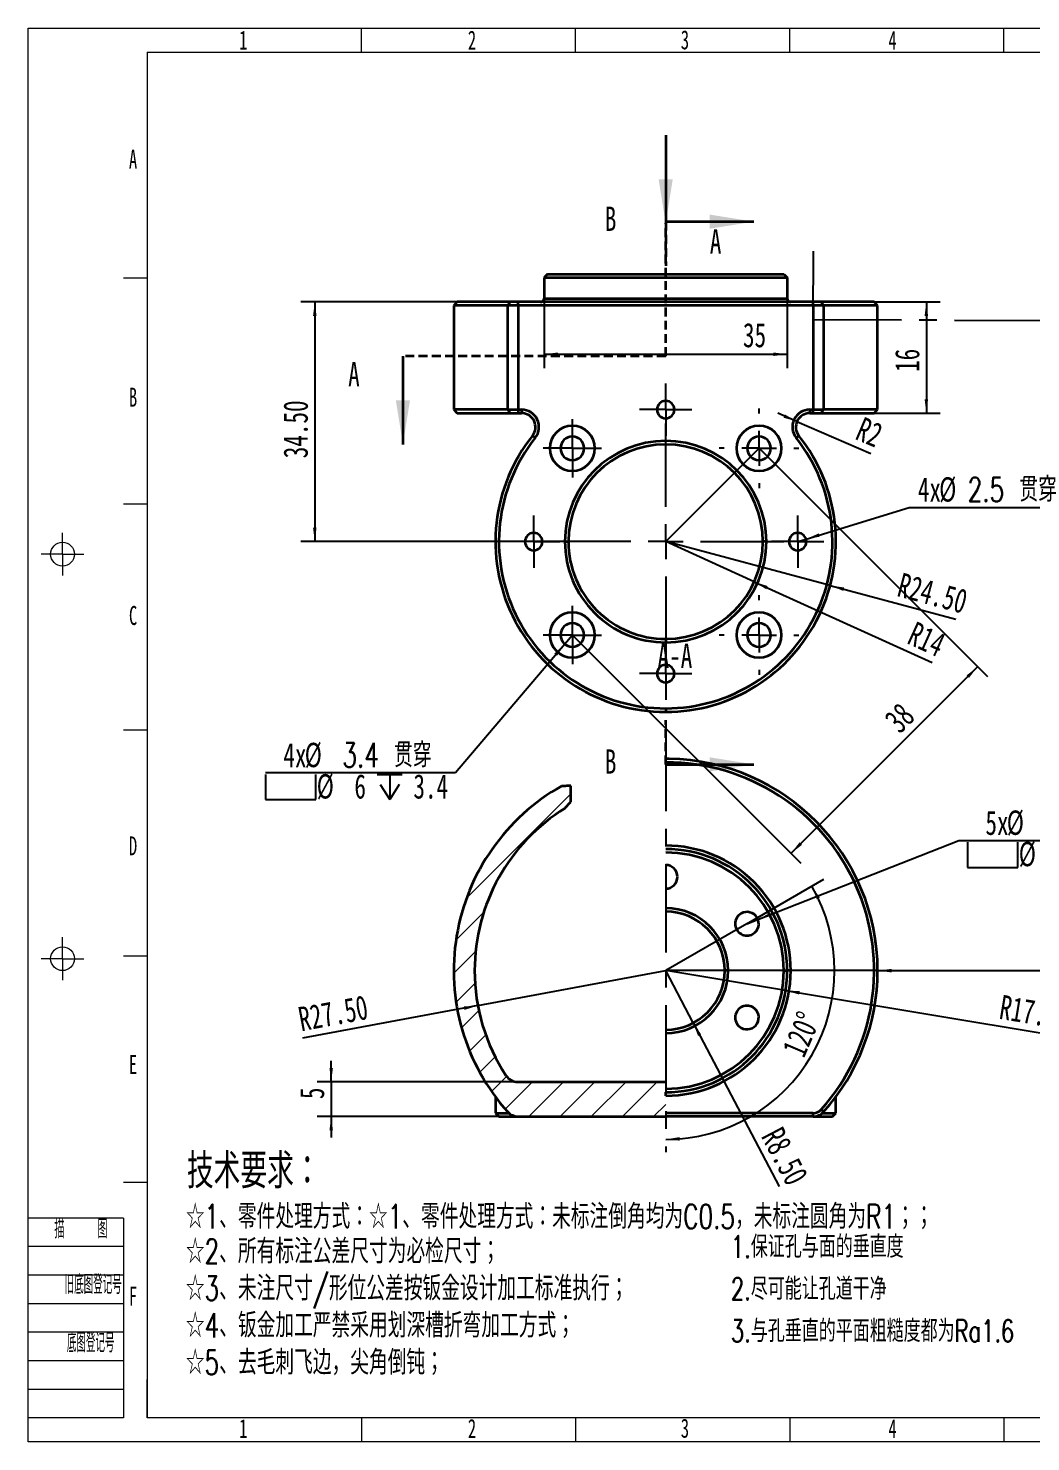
# Model space of a CAD drawing. Header units: millimetres. Extents: x 5 to 292, y 3 to 206.
# Drawn here: x 4.5 to 148.8, y 2.8 to 206.2 of the extents above; entities that cross this region are included whole.
import ezdxf

# ---------------------------------------------------------------- set-up
doc = ezdxf.new("R2010")
doc.units = ezdxf.units.MM
doc.linetypes.add('CENTERX2', pattern=[20.319999999999997, 12.7, -2.54, 2.54, -2.54])
doc.linetypes.add('HIDDEN', pattern=[1.905, 1.27, -0.635])
doc.layers.add('10', color=7, linetype='Continuous')
doc.layers.add('SLD-0', color=7, linetype='Continuous')
doc.layers.add('粗实线层', color=7, linetype='Continuous', lineweight=25)
doc.styles.add('SLDTEXTSTYLE0', font='TXT', dxfattribs={"width": 0.7, "bigfont": 'bigfont'})
doc.styles.add('SLDTEXTSTYLE1', font='TXT', dxfattribs={"width": 0.7})
doc.styles.add('SLDTEXTSTYLE7', font='TXT', dxfattribs={"width": 0.6381856540084389})
doc.styles.add('SLDTEXTSTYLE8', font='TXT', dxfattribs={"width": 0.4849507735583684, "bigfont": 'bigfont'})
doc.styles.add('SLDTEXTSTYLE9', font='TXT', dxfattribs={"width": 0.4548523206751055, "bigfont": 'bigfont'})
doc.dimstyles.new('SLDDIMSTYLE0', dxfattribs={"dimtxt": 3.5, "dimasz": 2, "dimexe": 0, "dimexo": 0.0625, "dimgap": 0.875, "dimtad": 2, "dimrnd": 1e-09, "dimzin": 12, "dimdsep": 46, "dimtxsty": 'SLDTEXTSTYLE1', "dimsah": 1, "dimcen": 0.09, "dimadec": 0, "dimazin": 3, "dimtfac": 1, "dimtofl": 0, "dimtmove": 0, "dimatfit": 3, "dimfxl": 0, "dimfrac": 2, "dimtolj": 1, "dimtzin": 12, "dimarcsym": 0})
doc.dimstyles.new('SLDDIMSTYLE1', dxfattribs={"dimtxt": 3.5, "dimasz": 2, "dimexe": 0, "dimexo": 0.0625, "dimgap": 0.875, "dimtad": 2, "dimrnd": 1e-09, "dimzin": 4, "dimdsep": 46, "dimtxsty": 'SLDTEXTSTYLE1', "dimsah": 1, "dimcen": 0, "dimadec": 0, "dimazin": 1, "dimtfac": 1, "dimtofl": 0, "dimtmove": 0, "dimatfit": 3, "dimfxl": 0, "dimfrac": 2, "dimtolj": 1, "dimtzin": 12, "dimarcsym": 0})
doc.dimstyles.new('SLDDIMSTYLE2', dxfattribs={"dimtxt": 3.5, "dimasz": 2, "dimexe": 0, "dimexo": 0.0625, "dimgap": 0.875, "dimtad": 2, "dimrnd": 1e-09, "dimzin": 12, "dimdsep": 46, "dimtxsty": 'SLDTEXTSTYLE1', "dimsah": 1, "dimcen": 0, "dimadec": 0, "dimazin": 3, "dimtfac": 1, "dimtofl": 0, "dimtmove": 0, "dimatfit": 3, "dimfxl": 0, "dimfrac": 2, "dimtolj": 1, "dimtzin": 12, "dimarcsym": 0})
doc.dimstyles.new('SLDDIMSTYLE3', dxfattribs={"dimtxt": 3.5, "dimasz": 2, "dimexe": 0, "dimexo": 0.0625, "dimgap": 0.875, "dimtad": 0, "dimtih": 1, "dimtoh": 1, "dimrnd": 1e-09, "dimzin": 12, "dimdsep": 46, "dimtxsty": 'SLDTEXTSTYLE1', "dimsah": 1, "dimcen": 0, "dimadec": 0, "dimazin": 3, "dimtfac": 1, "dimtofl": 0, "dimtmove": 0, "dimatfit": 3, "dimfxl": 0, "dimfrac": 2, "dimtolj": 1, "dimtzin": 12, "dimarcsym": 0})
doc.dimstyles.new('SLDDIMSTYLE4', dxfattribs={"dimtxt": 3.5, "dimasz": 2, "dimexe": 0, "dimexo": 0.0625, "dimgap": 0.875, "dimtad": 2, "dimrnd": 1e-09, "dimzin": 12, "dimdsep": 46, "dimtxsty": 'SLDTEXTSTYLE1', "dimsah": 1, "dimcen": 0, "dimadec": 0, "dimazin": 3, "dimtfac": 1, "dimtofl": 0, "dimtmove": 1, "dimatfit": 3, "dimfxl": 0, "dimfrac": 2, "dimtolj": 1, "dimtzin": 12, "dimarcsym": 0})
doc.dimstyles.new('SLDDIMSTYLE5', dxfattribs={"dimtxt": 3.5, "dimasz": 2, "dimexe": 0, "dimexo": 0.0625, "dimgap": 0.875, "dimtad": 2, "dimrnd": 1e-09, "dimzin": 4, "dimdsep": 46, "dimtxsty": 'SLDTEXTSTYLE1', "dimsah": 1, "dimcen": 0.09, "dimadec": 0, "dimazin": 1, "dimtfac": 1, "dimtofl": 0, "dimtmove": 0, "dimatfit": 3, "dimfxl": 0, "dimfrac": 2, "dimtolj": 1, "dimtzin": 12, "dimarcsym": 0})
doc.dimstyles.new('SLDDIMSTYLE6', dxfattribs={"dimtxt": 3.5, "dimasz": 2, "dimexe": 0, "dimexo": 0.0625, "dimgap": 0.875, "dimtad": 2, "dimdec": 4, "dimzin": 12, "dimdsep": 46, "dimtxsty": 'SLDTEXTSTYLE1', "dimsah": 1, "dimcen": 0.09, "dimazin": 3, "dimtfac": 1, "dimtofl": 0, "dimtmove": 0, "dimatfit": 3, "dimfxl": 0, "dimfrac": 2, "dimtolj": 1, "dimtzin": 12, "dimarcsym": 0})
doc.dimstyles.new('SLDDIMSTYLE7', dxfattribs={"dimtxt": 3.5, "dimasz": 2, "dimexe": 0, "dimexo": 0.0625, "dimgap": 0.875, "dimtad": 2, "dimrnd": 1e-09, "dimzin": 12, "dimdsep": 46, "dimtxsty": 'SLDTEXTSTYLE1', "dimsah": 1, "dimcen": 0.09, "dimadec": 0, "dimazin": 3, "dimtfac": 1, "dimtmove": 0, "dimatfit": 0, "dimfxl": 0, "dimfrac": 2, "dimtolj": 1, "dimtzin": 12, "dimarcsym": 0})
doc.dimstyles.new('SLDDIMSTYLE8', dxfattribs={"dimtxt": 3.5, "dimasz": 2, "dimexe": 0, "dimexo": 0.0625, "dimgap": 0.875, "dimtad": 0, "dimtih": 1, "dimtoh": 1, "dimrnd": 1e-09, "dimzin": 12, "dimdsep": 46, "dimtxsty": 'SLDTEXTSTYLE1', "dimsah": 1, "dimcen": 0, "dimadec": 0, "dimazin": 3, "dimtfac": 1, "dimtofl": 0, "dimtmove": 0, "dimatfit": 3, "dimfxl": 0, "dimfrac": 2, "dimtolj": 1, "dimtzin": 12, "dimarcsym": 0})

# ---------------------------------------------------------------- blocks, each defined once
blk = doc.blocks.new('SW_NOTE_0_1')
at = {"layer": 'SLD-0', "color": 0, "char_height": 3.5, "attachment_point": 1, "style": 'SLDTEXTSTYLE0'}
for s, insert in [('☆2、所有标注公差尺寸为必检尺寸；', (0, 4.511737089201877)), ('☆3、未注尺寸/形位公差按钣金设计加工标准执行；', (0, -0.8181214224844482)), ('☆4、钣金加工严禁采用划深槽折弯加工方式；', (0, -6.147979934170773)), ('☆5、去毛刺飞边，尖角倒钝；', (0, -11.4778384458571))]:
    blk.add_mtext(s, dxfattribs=dict(at, insert=insert))
blk = doc.blocks.new('SW_NOTE_0_4')
at = {"layer": '粗实线层', "color": 0, "char_height": 3.175, "attachment_point": 1, "style": 'SLDTEXTSTYLE0'}
for s, insert in [('1.保证孔与面的垂直度', (0, 4.092790073775991)), ('2.尽可能让孔道干净', (0, -1.970543638742224)), ('3.与孔垂直的平面粗糙度都为Ra1.6', (0, -8.033876885599152))]:
    blk.add_mtext(s, dxfattribs=dict(at, insert=insert))
blk = doc.blocks.new('_D')
at = {"layer": '10'}
for p, q in [((78.73850400361692, 167.3509135653318), (78.73850400361692, 157.3242299135524)), ((113.7385040036169, 167.3509135653318), (113.7385040036169, 157.3242299135524)), ((78.73850400361692, 159.3242299135524), (113.7385040036169, 159.3242299135524))]:
    blk.add_line(p, q, dxfattribs=at)
for points in [[(78.73850400361692, 159.3242299135524), (80.73850400361692, 159.0742299135524), (80.73850400361692, 159.5742299135524)], [(113.7385040036169, 159.3242299135524), (111.7385040036169, 159.5742299135524), (111.7385040036169, 159.0742299135524)]]:
    blk.add_solid(points, dxfattribs=at)
at = {"layer": '10', "insert": (107.3615300387879, 163.835967235585), "char_height": 3.5, "attachment_point": 1, "style": 'SLDTEXTSTYLE1'}
blk.add_mtext('35', dxfattribs=at)
blk = doc.blocks.new('_D_1')
at = {"layer": '10'}
for p, q in [((126.238504003617, 166.8509135653318), (135.7512319552281, 166.8509135653318)), ((133.7512319552281, 166.8509135653318), (133.7512319552281, 150.8509135653338)), ((126.2385040036169, 150.8509135653338), (135.7512319552281, 150.8509135653338))]:
    blk.add_line(p, q, dxfattribs=at)
for points in [[(133.7512319552281, 166.8509135653318), (133.5012319552281, 164.8509135653318), (134.0012319552281, 164.8509135653318)], [(133.7512319552281, 150.8509135653338), (134.0012319552281, 152.8509135653338), (133.5012319552281, 152.8509135653338)]]:
    blk.add_solid(points, dxfattribs=at)
at = {"layer": '10', "insert": (129.2394946331956, 156.780353338779), "char_height": 3.5, "attachment_point": 1, "rotation": 90.00000000000041, "style": 'SLDTEXTSTYLE1'}
blk.add_mtext('16', dxfattribs=at)
blk = doc.blocks.new('_D_2')
at = {"layer": '10'}
for q in [(96.2385040036167, 132.3509135653318), (138.0086434998962, 121.1964940721277)]:
    blk.add_line((119.9090413470667, 126.0298644536353), q, dxfattribs=at)
blk.add_solid([(119.9090413470667, 126.0298644536353), (121.7768296086574, 125.272324349176), (121.9058306109369, 125.7553965398586)], dxfattribs=at)
at = {"layer": '10', "insert": (130.2765693301209, 127.9276241814689), "char_height": 3.5, "attachment_point": 1, "rotation": 345.04845887262184, "style": 'SLDTEXTSTYLE1'}
blk.add_mtext('R24.50', dxfattribs=at)
blk = doc.blocks.new('_D_3')
at = {"layer": '10'}
for q in [(96.23850400361692, 132.3509135653318), (134.5729741770261, 114.9391699704054)]:
    blk.add_line((108.9852645435256, 126.5612593668301), q, dxfattribs=at)
blk.add_solid([(108.9852645435256, 126.5612593668301), (110.702843652825, 125.5065451859744), (110.9096170170572, 125.9617866338283)], dxfattribs=at)
at = {"layer": '10', "insert": (132.2460865131918, 120.9478769655373), "char_height": 3.5, "attachment_point": 1, "rotation": 335.57216965712564, "style": 'SLDTEXTSTYLE1'}
blk.add_mtext('R14', dxfattribs=at)
blk = doc.blocks.new('_D_4')
at = {"layer": '10'}
for p, q in [((109.6735328461569, 145.7859424078718), (142.537782780488, 112.9216924735408)), ((82.80347516107693, 118.9158847227918), (115.667725095408, 86.05163478846076)), ((141.1235692181149, 114.3359060359138), (114.2535115330349, 87.46584835083385))]:
    blk.add_line(p, q, dxfattribs=at)
for points in [[(141.1235692181149, 114.3359060359138), (139.5325789604451, 113.0984691688374), (139.8861323510384, 112.7449157782441)], [(114.2535115330349, 87.46584835083385), (115.8445017907046, 88.7032852179103), (115.4909484001113, 89.05683860850358)]]:
    blk.add_solid(points, dxfattribs=at)
at = {"layer": '10', "insert": (127.463772999053, 107.0566699275353), "char_height": 3.5, "attachment_point": 1, "rotation": 45.000000000000405, "style": 'SLDTEXTSTYLE1'}
blk.add_mtext('38', dxfattribs=at)
blk = doc.blocks.new('_D_5')
at = {"layer": '10'}
for p, q in [((116.4332926182451, 132.7183100355862), (131.2747570492605, 137.2820475692421)), ((131.2747570492605, 137.2820475692421), (151.9616659350971, 137.2820475692421)), ((115.2385040036172, 132.3509135653318), (116.4332926182451, 132.7183100355862))]:
    blk.add_line(p, q, dxfattribs=at)
blk.add_solid([(116.4332926182451, 132.7183100355862), (118.4184336957007, 133.0671866650678), (118.2714751075989, 133.545102110919)], dxfattribs=at)
at = {"layer": '10', "char_height": 3.5, "attachment_point": 1}
for s, insert, style in [('4x', (132.5247570492605, 141.6092856569769), 'SLDTEXTSTYLE1'), ('%%c', (135.5921182401756, 141.6238689461345), 'SLDTEXTSTYLE1'), ('2.5 贯穿', (139.7068056829551, 141.6092856569769), 'SLDTEXTSTYLE0')]:
    blk.add_mtext(s, dxfattribs=dict(at, insert=insert, style=style))
blk = doc.blocks.new('_D_6')
at = {"layer": '10'}
for q in [(112.3813871397291, 150.8255033731455), (125.7674607220993, 145.0330792533959)]:
    blk.add_line((115.1346695476063, 149.6341025243653), q, dxfattribs=at)
blk.add_solid([(115.1346695476063, 149.6341025243653), (113.3984313464199, 150.6578099575419), (113.1998645382898, 150.198929556229)], dxfattribs=at)
at = {"layer": '10', "insert": (124.7118368513607, 150.3856614883625), "char_height": 3.5, "attachment_point": 1, "rotation": 336.94625098620884, "style": 'SLDTEXTSTYLE1'}
blk.add_mtext('R2', dxfattribs=at)
blk = doc.blocks.new('_D_7')
at = {"layer": '10'}
for p, q in [((66.238504003617, 166.8509135653318), (43.73847900361694, 166.8509135653318)), ((45.73847900361694, 166.8509135653318), (45.73847900361694, 132.3509135653318)), ((79.23850400361692, 132.3509135653318), (43.73847900361694, 132.3509135653318))]:
    blk.add_line(p, q, dxfattribs=at)
for points in [[(45.73847900361694, 166.8509135653318), (45.48847900361694, 164.8509135653318), (45.98847900361694, 164.8509135653318)], [(45.73847900361694, 132.3509135653318), (45.98847900361694, 134.3509135653318), (45.48847900361694, 134.3509135653318)]]:
    blk.add_solid(points, dxfattribs=at)
at = {"layer": '10', "insert": (41.22674168158446, 144.3523517860425), "char_height": 3.5, "attachment_point": 1, "rotation": 90.00000000000041, "style": 'SLDTEXTSTYLE1'}
blk.add_mtext('34.50', dxfattribs=at)
blk = doc.blocks.new('SW_SYMBOL_HOLE_SPOT')
at = {"layer": '10', "color": 0}
for p, q in [((0, 875), (0, 75)), ((1600, 75), (1600, 875)), ((0, 75), (1600, 75))]:
    blk.add_line(p, q, dxfattribs=at)
blk = doc.blocks.new('SW_SYMBOL_HOLE_DEPTH')
at = {"layer": '10', "color": 0}
for p, q in [((0, 875), (800, 875)), ((100, 555), (400, 75)), ((400, 875), (400, 75)), ((700, 555), (400, 75))]:
    blk.add_line(p, q, dxfattribs=at)
blk = doc.blocks.new('_D_8')
at = {"layer": '10'}
for p, q in [((82.80347516107692, 118.9158847227918), (81.70531180098041, 117.6181801206032)), ((81.70531180098041, 117.6181801206032), (66.00001863104231, 99.05916425290998)), ((66.00001863104231, 99.05916425290998), (38.64560752076038, 99.05916425290998))]:
    blk.add_line(p, q, dxfattribs=at)
blk.add_solid([(81.70531180098041, 117.6181801206032), (80.22251599466266, 116.2529634356895), (80.60419381883578, 115.9299742121318)], dxfattribs=at)
at = {"layer": '10', "xscale": 0.004511737089201878, "yscale": 0.004511737089201878, "zscale": 0.004511737089201878}
for name, p in [('SW_SYMBOL_HOLE_SPOT', (38.64560752076038, 94.88053369872061)), ('SW_SYMBOL_HOLE_DEPTH', (54.7171692447079, 94.88053369872061))]:
    blk.add_blockref(name, p, dxfattribs=at)
at = {"layer": '10', "char_height": 3.5, "attachment_point": 1}
for s, insert, style in [('4x', (41.21373324555286, 103.3864023406448), 'SLDTEXTSTYLE1'), ('%%c', (44.28109443646797, 103.4009856298024), 'SLDTEXTSTYLE1'), ('3.4 贯穿', (49.70828187924751, 103.3864023406448), 'SLDTEXTSTYLE0'), ('%%c', (46.00873273697623, 98.88640224332156), 'SLDTEXTSTYLE1'), ('6', (51.43592064541706, 98.87181895416396), 'SLDTEXTSTYLE1'), ('3.4', (59.92779438656696, 98.87181895416396), 'SLDTEXTSTYLE1')]:
    blk.add_mtext(s, dxfattribs=dict(at, insert=insert, style=style))
blk = doc.blocks.new('SW_CENTERMARKSYMBOL_0')
at = {"layer": '10', "color": 0}
for p, q in [((0, 5.000000000000004), (0, 17.00000000000001)), ((0, 0), (0, 2.500000000000002)), ((-4.99999999999999, 0), (-17, 0)), ((0, 0), (-2.500000000000002, 0)), ((0, 0), (0, -2.500000000000002)), ((0, 0), (2.500000000000002, 0)), ((5.000000000000004, 0), (17, 0)), ((0, -5.000000000000004), (0, -16.99999999999999))]:
    blk.add_line(p, q, dxfattribs=at)
blk = doc.blocks.new('SW_CENTERMARKSYMBOL_1')
at = {"layer": '10', "color": 0}
for p, q in [((0, 5.000000000000004), (0, 5.750000000000005)), ((0, 0), (0, 2.500000000000002)), ((-4.99999999999999, 0), (-5.749999999999991, 0)), ((0, 0), (-2.499999999999988, 0)), ((0, 0), (0, -2.500000000000002)), ((0, 0), (2.500000000000002, 0)), ((5.000000000000004, 0), (5.750000000000005, 0)), ((0, -5.000000000000004), (0, -5.750000000000005))]:
    blk.add_line(p, q, dxfattribs=at)
blk = doc.blocks.new('SW_CENTERMARKSYMBOL_2')
at = {"layer": '10', "color": 0}
for p, q in [((0, 5.000000000000004), (0, 5.750000000000005)), ((0, 0), (0, 2.500000000000002)), ((-4.99999999999999, 0), (-5.749999999999991, 0)), ((0, 0), (-2.499999999999988, 0)), ((0, 0), (0, -2.500000000000002)), ((0, 0), (2.500000000000002, 0)), ((5.000000000000004, 0), (5.750000000000005, 0)), ((0, -5.000000000000004), (0, -5.749999999999977))]:
    blk.add_line(p, q, dxfattribs=at)
blk = doc.blocks.new('SW_CENTERMARKSYMBOL_3')
at = {"layer": '10', "color": 0}
for p, q in [((0, 2.500000000000002), (0, 3.749999999999976)), ((0, 0), (0, 2.500000000000002)), ((-2.500000000000002, 0), (-3.749999999999989, 0)), ((0, 0), (-2.500000000000002, 0)), ((0, 0), (0, -2.500000000000002)), ((0, 0), (2.500000000000002, 0)), ((2.500000000000002, 0), (3.750000000000004, 0)), ((0, -2.500000000000002), (0, -3.750000000000004))]:
    blk.add_line(p, q, dxfattribs=at)
blk = doc.blocks.new('SW_CENTERMARKSYMBOL_4')
at = {"layer": '10', "color": 0}
for p, q in [((0, 2.500000000000002), (0, 3.750000000000004)), ((0, 0), (0, 2.500000000000002)), ((-2.500000000000002, 0), (-3.750000000000004, 0)), ((0, 0), (-2.500000000000002, 0)), ((0, 0), (0, -2.500000000000002)), ((0, 0), (2.500000000000002, 0)), ((2.500000000000002, 0), (3.750000000000004, 0)), ((0, -2.500000000000002), (0, -3.750000000000004))]:
    blk.add_line(p, q, dxfattribs=at)
blk = doc.blocks.new('SW_CENTERMARKSYMBOL_5')
at = {"layer": '10', "color": 0}
for p, q in [((0, 2.500000000000002), (0, 3.750000000000004)), ((0, 0), (0, 2.500000000000002)), ((-2.500000000000002, 0), (-3.749999999999989, 0)), ((0, 0), (-2.500000000000002, 0)), ((0, 0), (0, -2.500000000000002)), ((0, 0), (2.500000000000002, 0)), ((2.500000000000002, 0), (3.750000000000004, 0)), ((0, -2.500000000000002), (0, -3.750000000000004))]:
    blk.add_line(p, q, dxfattribs=at)
blk = doc.blocks.new('SW_CENTERMARKSYMBOL_6')
at = {"layer": '10', "color": 0}
for p, q in [((0, 2.500000000000002), (0, 4.200000000000009)), ((0, 0), (0, 2.500000000000002)), ((-2.500000000000002, 0), (-4.199999999999996, 0)), ((0, 0), (-2.500000000000002, 0)), ((0, 0), (0, -2.500000000000002)), ((0, 0), (2.500000000000002, 0)), ((2.500000000000002, 0), (4.199999999999996, 0)), ((0, -2.500000000000002), (0, -4.199999999999996))]:
    blk.add_line(p, q, dxfattribs=at)
blk = doc.blocks.new('SW_CENTERMARKSYMBOL_7')
at = {"layer": '10', "color": 0}
for p, q in [((0, 2.500000000000002), (0, 3.750000000000004)), ((0, 0), (0, 2.500000000000002)), ((-2.499999999999988, 0), (-3.749999999999989, 0)), ((0, 0), (-2.499999999999988, 0)), ((0, 0), (0, -2.500000000000002)), ((0, 0), (2.500000000000002, 0)), ((2.500000000000002, 0), (3.750000000000004, 0)), ((0, -2.500000000000002), (0, -3.750000000000004))]:
    blk.add_line(p, q, dxfattribs=at)
blk = doc.blocks.new('SW_CENTERMARKSYMBOL_8')
at = {"layer": '10', "color": 0}
for p, q in [((0, 2.500000000000002), (0, 4.200000000000009)), ((0, 0), (0, 2.500000000000002)), ((-2.500000000000002, 0), (-4.199999999999996, 0)), ((0, 0), (-2.500000000000002, 0)), ((0, 0), (0, -2.500000000000002)), ((0, 0), (2.500000000000002, 0)), ((2.500000000000002, 0), (4.199999999999996, 0)), ((0, -2.500000000000002), (0, -4.199999999999982))]:
    blk.add_line(p, q, dxfattribs=at)
blk = doc.blocks.new('_D_9')
at = {"layer": '10'}
blk.add_line((107.929846954707, 77.35558195022286), (119.0113868432659, 83.7535119879179), dxfattribs=at)
blk.add_arc((96.23850400361694, 70.60558195022284), 24.29586007539023, 270.0000000000008, 29.99999999999986, dxfattribs=at)
for points in [[(117.279336035697, 82.7535119879179), (117.98592762661, 80.86586045131189), (118.4288390328234, 81.0978722748168)], [(96.23850400361694, 46.30972187483262), (98.24708155324005, 46.14204293414538), (98.22655398326698, 46.64162137530452)]]:
    blk.add_solid(points, dxfattribs=at)
at = {"layer": '10', "insert": (112.9109767062892, 59.28604354803505), "char_height": 3.5, "attachment_point": 1, "rotation": 66.79068638502406, "style": 'SLDTEXTSTYLE1'}
blk.add_mtext('120°', dxfattribs=at)
blk = doc.blocks.new('_D_10')
at = {"layer": '10'}
for q in [(96.23850400361695, 70.60558195022286), (159.8207836106239, 70.60558195022283)]:
    blk.add_line((126.7385040036169, 70.60558195022284), q, dxfattribs=at)
blk.add_arc((96.23850400361695, 70.60558195022286), 30.50000000000001, 356.2482709294748, 2.669580322802164e-14, dxfattribs=at)
blk.add_solid([(126.7385040036169, 70.60558195022284), (128.7385040036169, 70.35558195022284), (128.7385040036169, 70.85558195022284)], dxfattribs=at)
at = {"layer": '10', "insert": (150.6138385340391, 75.11586278996043), "char_height": 3.5, "attachment_point": 1, "style": 'SLDTEXTSTYLE1'}
blk.add_mtext('R30.50', dxfattribs=at)
blk = doc.blocks.new('_D_11')
at = {"layer": '10'}
for q in [(96.23850400361695, 70.60558195022284), (112.5820687280128, 39.51291785423427)]:
    blk.add_line((100.1933696794148, 63.08168419132179), q, dxfattribs=at)
blk.add_solid([(100.1933696794148, 63.08168419132179), (100.9026351984584, 61.19503572817455), (101.3452174195702, 61.42767488557442)], dxfattribs=at)
at = {"layer": '10', "insert": (113.0043353235423, 48.39538459180537), "char_height": 3.5, "attachment_point": 1, "rotation": 297.7282355904431, "style": 'SLDTEXTSTYLE1'}
blk.add_mtext('R8.50', dxfattribs=at)
blk = doc.blocks.new('_D_12')
at = {"layer": '10'}
for q in [(96.23850400361695, 70.60558195022284), (153.0175300136569, 61.19510475672053)]:
    blk.add_line((113.5029888445884, 67.74419012527679), q, dxfattribs=at)
blk.add_solid([(113.5029888445884, 67.74419012527679), (115.435195800343, 67.17053841898336), (115.5169498524843, 67.66380941443968)], dxfattribs=at)
at = {"layer": '10', "insert": (144.676698513079, 67.14895678484743), "char_height": 3.5, "attachment_point": 1, "rotation": 350.58942182825257, "style": 'SLDTEXTSTYLE1'}
blk.add_mtext('R17.50', dxfattribs=at)
blk = doc.blocks.new('_D_13')
at = {"layer": '10'}
for q in [(96.23850400361695, 70.60558195022288), (43.96683724210081, 60.86882546147942)]:
    blk.add_line((69.20352529331086, 65.56971795947649), q, dxfattribs=at)
blk.add_arc((96.23850400361695, 70.60558195022288), 27.5, 180, 194.7113219078906, dxfattribs=at)
blk.add_solid([(69.20352529331086, 65.56971795947649), (67.19156444173635, 65.44924583933408), (67.28312560520448, 64.95770077187396)], dxfattribs=at)
at = {"layer": '10', "insert": (43.14103025186794, 65.30216092105327), "char_height": 3.5, "attachment_point": 1, "rotation": 10.551679614177578, "style": 'SLDTEXTSTYLE1'}
blk.add_mtext('R27.50', dxfattribs=at)
blk = doc.blocks.new('_D_14')
at = {"layer": '10'}
for p, q in [((48.09389457090162, 54.6055819502229), (48.09389457090162, 57.60558195022291)), ((74.92536249501195, 54.60558195022288), (46.09389457090161, 54.6055819502229)), ((48.09389457090162, 54.6055819502229), (48.09389457090162, 49.60558195022291)), ((74.99585822260197, 49.60558195022289), (46.09389457090161, 49.60558195022291)), ((48.09389457090162, 49.60558195022291), (48.09389457090162, 46.6055819502229))]:
    blk.add_line(p, q, dxfattribs=at)
for points in [[(48.09389457090162, 54.6055819502229), (48.34389457090162, 56.6055819502229), (47.84389457090162, 56.6055819502229)], [(48.09389457090162, 49.60558195022291), (47.84389457090162, 47.60558195022291), (48.34389457090162, 47.60558195022291)]]:
    blk.add_solid(points, dxfattribs=at)
at = {"layer": '10', "insert": (43.58215724886911, 52.11473246526883), "char_height": 3.5, "attachment_point": 1, "rotation": 90.00000000000036, "style": 'SLDTEXTSTYLE1'}
blk.add_mtext('5', dxfattribs=at)
blk = doc.blocks.new('_D_15')
at = {"layer": '10'}
for p, q in [((109.5125657783029, 77.97606653942432), (138.4360436592081, 89.31514460158876)), ((138.4360436592081, 89.31514460158876), (165.79045476949, 89.31514460158876)), ((107.9298469547069, 77.35558195022286), (109.5125657783029, 77.97606653942432))]:
    blk.add_line(p, q, dxfattribs=at)
blk.add_solid([(109.5125657783029, 77.97606653942432), (111.4658356574155, 78.47329564089713), (111.2833401900033, 78.93880117724876)], dxfattribs=at)
at = {"layer": '10', "xscale": 0.004511737089201878, "yscale": 0.004511737089201878, "zscale": 0.004511737089201878}
for name, p in [('SW_SYMBOL_HOLE_SPOT', (139.6860436592081, 85.13651404739936)), ('SW_SYMBOL_HOLE_DEPTH', (155.7576053831556, 85.13651404739936))]:
    blk.add_blockref(name, p, dxfattribs=at)
at = {"layer": '10', "char_height": 3.5, "attachment_point": 1}
for s, insert, style in [('%%c', (145.3215305749156, 93.65696597848111), 'SLDTEXTSTYLE1'), ('3.4 贯穿', (150.7487180176952, 93.64238268932351), 'SLDTEXTSTYLE0'), ('5x', (142.2541693840005, 93.64238268932351), 'SLDTEXTSTYLE1'), ('%%c', (147.0491688754239, 89.1423825920003), 'SLDTEXTSTYLE1'), ('6', (152.4763567838647, 89.1277993028427), 'SLDTEXTSTYLE1'), ('3.4', (160.9682305250146, 89.1277993028427), 'SLDTEXTSTYLE1')]:
    blk.add_mtext(s, dxfattribs=dict(at, insert=insert, style=style))

msp = doc.modelspace()

# ---------------------------------------------------------------- hatches: boundary and pattern name
at = {"layer": '10', "linetype": 'Continuous', "lineweight": 18}
h = msp.add_hatch(dxfattribs=at)
h.set_pattern_fill('ANSI31', color=256, angle=2.8e-322, style=0)
h.set_pattern_definition([(45, (0, 0), (-2.245064030267288, 2.245064030267288), [])])
edge = h.paths.add_edge_path(flags=0)
edge.add_arc((74.99585821736696, 51.60558195022288), 2, 221.8103150962626, 270.0000001499728)
edge.add_line((74.99585822260197, 49.60558195022289), (96.23850400361695, 49.60558195022287))
edge.add_line((96.23850400361695, 49.60558195022287), (96.23850400361695, 54.60558195022287))
edge.add_line((96.23850400361695, 54.60558195022287), (74.92536249501195, 54.60558195022288))
edge.add_arc((74.92536251766695, 56.60558195022289), 2, 213.2997799397586, 269.999999350982, ccw=False)
edge.add_arc((96.23850400361695, 70.60558195022288), 27.5, 180, 213.2997799396099, ccw=False)
edge.add_arc((96.23850400361695, 70.60558195022288), 27.5, 121.7512879418201, 180, ccw=False)
edge.add_spline(control_points=[(81.76709544656998, 93.98994284324341), (81.84021475105261, 94.07935314623222), (81.91655873493549, 94.16982309569161), (81.99341034008854, 94.25985735816772), (82.07026199221508, 94.3498916756749), (82.1476237213461, 94.4394931829479), (82.225497815668, 94.52864462823682), (82.33788232494148, 94.65730412042168), (82.45134064242063, 94.78503392108603), (82.56587845259506, 94.91178025394959)], knot_values=[0, 0, 0, 0, 0.0003551211606029494, 0.0003551211606029494, 0.0003551211606029494, 0.0007102426838809102, 0.0007102426838809102, 0.0007102426838809102, 0.001222748284948046, 0.001222748284948046, 0.001222748284948046, 0.001222748284948046], weights=[1, 1, 1, 1, 1, 1, 1, 1, 1, 1], degree=3, periodic=0)
edge.add_line((82.56587845259506, 94.91178025394959), (82.56628188534812, 97.19070925178757))
edge.add_spline(control_points=[(82.56628188534812, 97.19070925178757), (82.37343359654919, 97.18832423203908), (82.1811713050129, 97.18555036363603), (81.98890942158451, 97.18274864040153), (81.74365198240802, 97.17917464303127), (81.49839519952326, 97.17555535379941), (81.25313905902004, 97.17189332238546)], knot_values=[0, 0, 0, 0, 0.0005768468889164827, 0.0005768468889164827, 0.0005768468889164827, 0.001312697329560883, 0.001312697329560883, 0.001312697329560883, 0.001312697329560883], weights=[1, 1, 1, 1, 1, 1, 1], degree=3, periodic=0)
edge.add_arc((96.23850400361695, 70.60558195022288), 30.5, 119.4262139126544, 221.8103149089233)

# ---------------------------------------------------------------- linework, layer by layer
at = {"color": 7, "linetype": 'Continuous', "lineweight": 35}
for p, q in [((96.238504003617, 190.8709445653318), (96.238504003617, 178.1709445653318)), ((96.23850400361692, 178.4109135653318), (108.9385040036169, 178.4109135653318)), ((79.23850400361692, 170.8509135653318), (78.73850400361692, 170.3509135653318)), ((78.73850400361692, 170.3509135653318), (113.7385040036169, 170.3509135653318)), ((78.73850400361692, 170.3509135653318), (78.73850400361692, 167.3509135653318)), ((79.23850400361692, 170.8509135653318), (113.2385040036169, 170.8509135653318)), ((113.2385040036169, 170.8509135653318), (113.7385040036169, 170.3509135653318)), ((113.7385040036169, 170.3509135653318), (113.7385040036169, 167.3509135653318)), ((66.23850400361658, 166.8509135653318), (65.73850400361744, 166.3509135653318)), ((73.87782422861694, 166.8509135653318), (66.23850400361658, 166.8509135653318)), ((73.50514623236693, 166.3509135653318), (73.87782422861694, 166.8509135653318)), ((74.99585822074694, 166.8509135665918), (73.87782422861694, 166.8509135653318)), ((74.99585822074694, 166.3509135665918), (74.99585822074694, 166.8509135665918)), ((117.4811497898669, 166.8509135653318), (74.99585822074694, 166.8509135665918)), ((78.73850400361692, 167.3509135653318), (113.7385040036169, 167.3509135653318)), ((117.4811497898669, 166.3509135653318), (117.4811497898669, 166.8509135653318)), ((118.5991837786169, 166.8509135653318), (117.4811497898669, 166.8509135653318)), ((118.9718617748669, 166.3509135653318), (118.5991837786169, 166.8509135653318)), ((126.2385040036174, 166.8509135653318), (118.5991837786169, 166.8509135653318)), ((126.7385040036166, 166.3509135653318), (126.2385040036174, 166.8509135653318)), ((65.73850400361692, 166.3509135653318), (65.73850400361692, 151.3509135653358)), ((73.50514623236643, 166.3509135653318), (65.73850400361692, 166.3509135653318)), ((74.99585822074694, 166.3509135665918), (73.50514623236693, 166.3509135653318)), ((73.50514624169693, 151.3509135653328), (73.50514623236693, 166.3509135653318)), ((117.4811497898669, 166.3509135653318), (74.99585822074694, 166.3509135665918)), ((74.99585822074694, 166.3509135665918), (74.99585822445694, 151.3509135645908)), ((117.4811497898669, 166.3509135653318), (117.4811497827769, 151.3509135645908)), ((118.9718617748669, 166.3509135653318), (117.4811497898669, 166.3509135653318)), ((118.9718617748669, 166.3509135653318), (118.9718617665769, 151.3509135653328)), ((126.7385040036169, 166.3509135653318), (118.9718617748669, 166.3509135653318)), ((126.7385040036169, 151.3509135653358), (126.7385040036169, 166.3509135653318)), ((58.41847300361691, 159.0542905493149), (58.41847300361691, 146.354290549315)), ((65.73850400361633, 151.3509135653358), (66.23850400361817, 150.8509135653338)), ((73.50514624170077, 151.3509135653358), (65.73850400361633, 151.3509135653358)), ((66.23850400361817, 150.8509135653338), (73.87782422862693, 150.8509135653338)), ((73.50514624169693, 151.3509135653328), (73.87782422862693, 150.8509135653338)), ((73.50514624169693, 151.3509135653328), (74.99585822445694, 151.3509135645908)), ((73.87782422862693, 150.8509135653338), (74.99585820685694, 150.8509135653318)), ((74.99585822445694, 151.3509135645908), (74.99585820685694, 150.8509135653318)), ((74.99585822445694, 151.3509135645908), (75.50206271353693, 151.3509135653308)), ((74.99585820685694, 150.8509135653318), (75.50206263369694, 150.8509135641388)), ((75.50206271353693, 151.3509135653308), (75.50206263369694, 150.8509135641388)), ((116.9749453373969, 151.3509135599678), (116.9749453583069, 150.8509135641248)), ((116.9749453373969, 151.3509135599678), (117.4811497827769, 151.3509135645908)), ((116.9749453583069, 150.8509135641248), (117.4811497877769, 150.8509135648378)), ((117.4811497827769, 151.3509135645908), (118.9718617665769, 151.3509135653328)), ((117.4811497877769, 150.8509135648378), (117.4811497827769, 151.3509135645908)), ((117.4811497877769, 150.8509135648378), (118.5991837786069, 150.8509135653318)), ((118.9718617665769, 151.3509135653328), (118.5991837786069, 150.8509135653318)), ((118.5991837786069, 150.8509135653318), (126.238504003616, 150.8509135653338)), ((126.7385040036169, 151.3509135653358), (118.9718617665769, 151.3509135653328)), ((126.238504003616, 150.8509135653338), (126.7385040036179, 151.3509135653358)), ((77.45833070246694, 147.2943097917238), (77.06707709938692, 147.6056305556828)), ((115.0186773075869, 147.2943097881758), (115.4099309171569, 147.6056305439888)), ((81.73850400361692, 132.3509135653318), (82.23850400361692, 132.3509135653318)), ((110.7385040036169, 132.3509135653318), (110.2385040036169, 132.3509135653318)), ((96.23850400361692, 118.3509135653318), (96.23850400361692, 117.8509135653318)), ((96.23850400361671, 108.3509135653318), (96.23850400361692, 107.8509135653318)), ((96.23850400361694, 100.2909135653318), (108.9385040036169, 100.2909135653318)), ((82.56628188534812, 94.91180731167513), (82.56628188534812, 97.19070925178762)), ((105.238504003617, 70.60558195022294), (104.738504003617, 70.60558195022294)), ((113.238504003617, 70.60558195022294), (113.738504003617, 70.60558195022294)), ((114.2385040036169, 70.60558195022294), (113.738504003617, 70.60558195022294)), ((74.92536249501194, 54.60558195022294), (96.23850400361695, 54.60558195022293)), ((96.23850400361694, 52.60558195022294), (96.238504003617, 53.10558195022294)), ((71.73850400361695, 52.4396798256379), (71.73850400361695, 50.10558195022294)), ((120.738504003617, 50.10558195022294), (120.738504003617, 52.43967982563787)), ((71.7385040036168, 50.10558195022294), (72.23850400361664, 49.60558195022294)), ((71.73850400361671, 50.10558195022294), (73.67298256183466, 50.10558195022294)), ((72.23850400361664, 49.60558195022294), (74.99585821736694, 49.60558195022294)), ((74.99585822260195, 49.60558195022295), (96.23850400361695, 49.60558195022293)), ((117.481149789867, 50.10558195022294), (96.23850400361698, 50.10558195022294)), ((117.481149789867, 49.60558195022294), (96.23850400361697, 49.60558195022294)), ((117.481149789867, 49.60558195022294), (117.481149789867, 50.10558195022294)), ((117.481149789867, 49.60558195022294), (120.2385040036168, 49.60558195022294)), ((118.971861774867, 50.27224861689294), (118.5991837786169, 50.60558195022294)), ((118.8040254453992, 50.10558195022294), (120.7385040036167, 50.10558195022294)), ((120.2385040036168, 49.60558195022294), (120.7385040036166, 50.10558195022294))]:
    msp.add_line(p, q, dxfattribs=at)
at = {"color": 7, "linetype": 'HIDDEN', "lineweight": 35}
for p, q in [((96.23850400361692, 178.4109135653318), (96.23850400361692, 172.0609135653318)), ((96.23850400361692, 159.0542905493149), (96.238504003617, 178.1709445653318)), ((96.23850400361692, 159.0542905493149), (58.41847300361691, 159.0542905493149)), ((96.23850400361694, 100.2909135653318), (96.23850400361694, 106.6409135653318))]:
    msp.add_line(p, q, dxfattribs=at)
at = {"color": 7, "linetype": 'Continuous', "lineweight": 35}
for centre, radius, start, end in [((78.23850400361692, 167.3509135653318), 0.5, 270.0000000000008, 2.322771806091532e-09), ((114.2385040036169, 167.3509135653318), 0.5, 179.9999999976772, 270.0000000000008), ((96.23850400361692, 151.3509135653318), 1.25, 0, 180), ((75.50206265028693, 148.8509135653318), 2.499999999999006, 321.4907108748558, 89.9999985504168), ((75.50206265028693, 148.8509135653318), 2.000000000003073, 321.4907112131431, 90.0000004752683), ((96.23850400361692, 151.3509135653318), 1.25, 180, 0), ((116.9749453569469, 148.8509135653318), 2.500000000000614, 90.00000044805269, 218.509289229016), ((116.9749453569469, 148.8509135653318), 1.999999999999093, 89.99999996103867, 218.5092892150701), ((82.80347516107693, 145.7859424078718), 3.25, 0, 180), ((109.6735328461569, 145.7859424078718), 3.25, 0, 180), ((96.23850400361671, 132.3509135653318), 24.5, 141.4907108480105, 270.0000000000013), ((96.23850400361671, 132.3509135653318), 24.00000000000344, 141.4907108756419, 270.0000000000008), ((82.80347516107693, 145.7859424078718), 1.700000000000003, 0, 180), ((96.23850400361692, 132.3509135653318), 14.5, 0, 180), ((96.23850400361671, 132.3509135653318), 24.50000000000286, 270.0000000000013, 38.50928911703277), ((96.23850400361671, 132.3509135653318), 24.00000000000134, 270.0000000000008, 38.50928911353765), ((109.6735328461569, 145.7859424078718), 1.700000000000003, 0, 180), ((82.80347516107693, 145.7859424078718), 3.25, 180, 0), ((82.80347516107693, 145.7859424078718), 1.700000000000003, 180, 0), ((96.23850400361692, 132.3509135653318), 14, 0, 180), ((109.6735328461569, 145.7859424078718), 3.25, 180, 0), ((109.6735328461569, 145.7859424078718), 1.700000000000003, 180, 0), ((77.23850400361668, 132.3509135653318), 1.250000000000014, 0, 180), ((77.23850400361668, 132.3509135653318), 1.250000000000014, 180, 0), ((96.23850400361692, 132.3509135653318), 14.5, 180, 270.0000000000008), ((96.23850400361692, 132.3509135653318), 14, 180, 270.0000000000008), ((96.23850400361692, 132.3509135653318), 14.5, 270.0000000000008, 0), ((96.23850400361692, 132.3509135653318), 14, 270.0000000000008, 0), ((115.2385040036172, 132.3509135653318), 1.25, 0, 180), ((115.2385040036172, 132.3509135653318), 1.25, 180, 0), ((82.80347516107693, 118.9158847227918), 3.25, 0, 180), ((109.6735328461569, 118.9158847227918), 3.25, 0, 180), ((82.80347516107693, 118.9158847227918), 1.700000000000003, 0, 180), ((109.6735328461569, 118.9158847227918), 1.700000000000003, 0, 180), ((82.80347516107693, 118.9158847227918), 3.25, 180, 0), ((82.80347516107693, 118.9158847227918), 1.700000000000003, 180, 0), ((109.6735328461569, 118.9158847227918), 3.25, 180, 0), ((109.6735328461569, 118.9158847227918), 1.700000000000003, 180, 0), ((96.23850400361692, 113.3509135653318), 1.25, 0, 180), ((96.23850400361692, 113.3509135653318), 1.25, 180, 0), ((96.23850400361702, 70.60558195022278), 30.50000000000016, 89.0606828500192, 90), ((96.23850400361702, 70.60558195022278), 30.00000000000141, 318.189685104225, 90.0000000000001), ((96.23850400361695, 70.60558195022294), 30.49999999999999, 0, 89.06068285001908), ((96.23850400361695, 70.60558195022294), 30.50000000000001, 119.42317030498, 221.8103149089234), ((96.23850400361695, 70.60558195022294), 27.5, 121.7512879418209, 180), ((96.23850400361695, 70.60558195022294), 18, 0, 90.00000000000006), ((96.23850400361695, 70.60558195022294), 17.5, 0, 89.99999999999991), ((96.23850400361695, 70.60558195022294), 17, 0, 89.99999999999986), ((96.23850400361695, 84.10558195022294), 1.700000000000003, 0, 89.99999999999855), ((96.23850400361695, 84.10558195022294), 1.700000000000003, 270.0000000000022, 0), ((96.23850400361695, 70.60558195022296), 9.000000000003922, 7.124442486478278e-13, 90), ((96.23850400361695, 70.60558195022294), 8.500000000004079, 0, 89.9999999999998), ((107.9298469547069, 77.35558195022294), 1.700000000000397, 119.9999999999922, 299.9999999999934), ((107.9298469547069, 77.35558195022294), 1.700000000000397, 299.9999999999934, 119.9999999999922), ((96.23850400361695, 70.60558195022294), 27.50000000000241, 180, 213.2997799396107), ((96.23850400361695, 70.60558195022294), 17, 270.000000000001, 0), ((96.23850400361695, 70.60558195022294), 9, 270.0000000000011, 0), ((96.23850400361695, 70.60558195022294), 8.500000000004071, 270.000000000001, 0), ((96.23850400361695, 70.60558195022294), 17.5, 270.0000000000009, 0), ((96.23850400361695, 70.60558195022294), 18, 270.0000000000007, 0), ((96.23850400361695, 70.60558195022294), 30.49999999999999, 318.1896851042295, 0), ((107.9298469547069, 63.85558195022293), 1.700000000000403, 60.00000000000753, 240.0000000000084), ((107.9298469547069, 63.85558195022293), 1.700000000000403, 240.0000000000084, 60.00000000000753), ((74.92536251766694, 56.60558195022294), 2, 213.2997799397595, 269.9999993509828), ((74.99585821736696, 51.60558195022294), 1.999999999999993, 221.8103150962626, 270.0000001499724), ((117.481149789867, 51.60558195022294), 1.500000000000068, 270.0000000000008, 318.1896851042246), ((117.481149789867, 51.60558195022294), 2, 270.0000000000008, 318.1896851042958)]:
    msp.add_arc(centre, radius, start, end, dxfattribs=at)
msp.add_open_spline([(96.73850399639774, 101.103226686513), (96.65516764834348, 101.1033812146062), (96.48849495231828, 101.1036902707927), (96.32182996149785, 101.1053224322032), (96.2384974661293, 101.1061385129081)], degree=3, dxfattribs=at)
for points, knots in [([(82.56569630092928, 97.1910690411344), (82.37343359654919, 97.18832423203914), (82.1811713050129, 97.18555036363608), (81.98890942158451, 97.18274864040158), (81.74365198240802, 97.17917464303133), (81.49839519952324, 97.17555535379945), (81.25313905902003, 97.17189332238551)], [0, 0, 0, 0, 0.0005768468889164827, 0.0005768468889164827, 0.0005768468889164827, 0.001312697329560883, 0.001312697329560883, 0.001312697329560883, 0.001312697329560883]), ([(81.76437580938997, 93.98846424393001), (81.8402147510526, 94.07935314623228), (81.91655873493548, 94.16982309569167), (81.99341034008853, 94.25985735816778), (82.07026199221508, 94.34989167567495), (82.14762372134608, 94.43949318294794), (82.225497815668, 94.52864462823688), (82.33788232494146, 94.65730412042174), (82.45134064242063, 94.78503392108608), (82.56587845259504, 94.91178025394964)], [0, 0, 0, 0, 0.0003551211606029494, 0.0003551211606029494, 0.0003551211606029494, 0.0007102426838809102, 0.0007102426838809102, 0.0007102426838809102, 0.001222748284948046, 0.001222748284948046, 0.001222748284948046, 0.001222748284948046])]:
    msp.add_open_spline(points, degree=3, knots=knots, dxfattribs=at)
for points in [[(96.238504003617, 178.1709445653318), (97.254504003617, 184.5209445653318), (95.22250400361699, 184.5209445653318)], [(108.9385040036169, 178.4109135653318), (102.5885040036169, 179.4269135653318), (102.5885040036169, 177.3949135653318)], [(58.41847300361691, 146.354290549315), (59.43447300361691, 152.7042905493149), (57.40247300361691, 152.7042905493149)], [(108.9385040036169, 100.2909135653318), (102.5885040036169, 101.3069135653318), (102.5885040036169, 99.2749135653318)]]:
    msp.add_solid(points, dxfattribs=at)
at = {"layer": '10'}
for p, q in [((117.4811497898669, 164.3509135653318), (117.5303829066114, 174.1702021797113)), ((109.6735328461569, 145.7859424078718), (96.2385040036167, 132.3509135653318)), ((107.929846954707, 77.35558195022286), (96.23850400361695, 70.60558195022284))]:
    msp.add_line(p, q, dxfattribs=at)
at = {"layer": '10', "linetype": 'CENTERX2'}
for p, q in [((117.4811497898669, 164.3509135653318), (176.5430841904964, 164.0547818163128)), ((96.23850400361694, 106.2568410797103), (96.23850400361695, 44.45546748390583))]:
    msp.add_line(p, q, dxfattribs=at)
at = {"layer": 'SLD-0', "color": 179, "linetype": 'Continuous', "lineweight": 18}
for p, q in [((4.500000000000004, 2.8), (4.500000000000004, 206.245)), ((4.500000000000004, 206.245), (292.2, 206.245)), ((52.45000000000001, 202.82), (52.45000000000001, 206.245)), ((83.27500000000002, 202.82), (83.27500000000002, 206.245)), ((114.1, 202.82), (114.1, 206.245)), ((144.925, 202.82), (144.925, 206.245)), ((144.925, 202.82), (144.925, 206.245)), ((21.62500000000001, 202.82), (288.775, 202.82)), ((21.62500000000001, 202.82), (21.62500000000001, 6.225000000000001)), ((21.62500000000001, 170.2825), (18.20000000000001, 170.2825)), ((21.62500000000001, 137.745), (18.20000000000001, 137.745)), ((9.432000000000004, 130.5525), (9.432000000000004, 133.635)), ((9.432000000000004, 130.5525), (6.349500000000004, 130.5525)), ((9.432000000000004, 130.5525), (12.51450000000001, 130.5525)), ((9.432000000000004, 130.5525), (9.432000000000004, 127.47)), ((21.62500000000001, 105.2075), (18.20000000000001, 105.2075)), ((9.432000000000004, 72.3275), (9.432000000000004, 75.41000000000001)), ((9.432000000000004, 72.3275), (6.349500000000004, 72.3275)), ((9.432000000000004, 72.3275), (9.432000000000004, 69.245)), ((9.432000000000004, 72.3275), (12.51450000000001, 72.3275)), ((21.62500000000001, 72.67000000000002), (18.20000000000001, 72.67000000000002)), ((21.62500000000001, 40.1325), (18.20000000000001, 40.1325)), ((18.20000000000001, 34.995), (4.500000000000004, 34.995)), ((18.20000000000001, 34.995), (18.20000000000001, 6.225000000000001)), ((18.20000000000001, 30.885), (4.500000000000004, 30.885)), ((18.20000000000001, 26.775), (4.500000000000004, 26.775)), ((18.20000000000001, 22.66500000000001), (4.500000000000004, 22.66500000000001)), ((18.20000000000001, 18.555), (4.500000000000004, 18.555)), ((18.20000000000001, 14.445), (4.500000000000004, 14.445)), ((18.20000000000001, 10.335), (4.500000000000004, 10.335)), ((21.62500000000001, 6.225000000000001), (21.62500023454401, 11.7392498082)), ((18.20000000000001, 6.225000000000001), (4.500000000000004, 6.225000000000001)), ((288.775, 6.225000000000001), (21.62500000000001, 6.225000000000001)), ((165.475000234544, 6.2249998082), (21.62500000000001, 6.2249998082)), ((52.45000000000001, 6.225000000000001), (52.45000000000001, 2.8)), ((83.27500000000002, 6.225000000000001), (83.27500000000002, 2.8)), ((114.1, 6.225000000000001), (114.1, 2.8)), ((114.1, 6.225000000000001), (114.1, 2.8)), ((144.925, 6.225000000000001), (144.925, 2.8)), ((144.925, 6.225000000000001), (144.925, 2.8)), ((292.2, 2.8), (4.500000000000004, 2.8))]:
    msp.add_line(p, q, dxfattribs=at)
for centre in [(9.432000000000004, 130.5525), (9.432000000000004, 72.3275)]:
    msp.add_circle(centre, 1.7125, dxfattribs=at)

# ---------------------------------------------------------------- block references
at = {"layer": '10'}
for name, p in [('SW_CENTERMARKSYMBOL_3', (96.23850400361692, 151.3509135653318)), ('SW_CENTERMARKSYMBOL_2', (109.6735328461569, 145.7859424078718)), ('SW_CENTERMARKSYMBOL_8', (82.80347516107693, 145.7859424078718)), ('SW_CENTERMARKSYMBOL_0', (96.23850400361692, 132.3509135653318)), ('SW_CENTERMARKSYMBOL_7', (77.23850400361668, 132.3509135653318)), ('SW_CENTERMARKSYMBOL_4', (115.2385040036172, 132.3509135653318)), ('SW_CENTERMARKSYMBOL_1', (109.6735328461569, 118.9158847227918)), ('SW_CENTERMARKSYMBOL_6', (82.80347516107693, 118.9158847227918)), ('SW_CENTERMARKSYMBOL_5', (96.23850400361692, 113.3509135653318))]:
    msp.add_blockref(name, p, dxfattribs=at)
at = {"layer": 'SLD-0'}
msp.add_blockref('SW_NOTE_0_1', (27.18083470033497, 27.45355443903348), dxfattribs=at)
at = {"layer": '粗实线层'}
msp.add_blockref('SW_NOTE_0_4', (105.6314904930792, 28.36599637543905), dxfattribs=at)

# ---------------------------------------------------------------- texts
at = {"color": 7, "linetype": 'Continuous', "char_height": 3.5, "attachment_point": 1, "style": 'SLDTEXTSTYLE1'}
for s, insert in [('B', (87.47845609801985, 180.5759557578387)), ('A', (102.588504003617, 177.3049276883291)), ('A', (50.53829280740906, 158.1882736723122)), ('B', (87.47845609801988, 102.4559557578387))]:
    msp.add_mtext(s, dxfattribs=dict(at, insert=insert))
at = {"layer": '10', "insert": (97.56558738637247, 117.6827779995997), "char_height": 3.5, "attachment_point": 2, "style": 'SLDTEXTSTYLE1'}
msp.add_mtext('A-A', dxfattribs=at)
at = {"layer": 'SLD-0', "char_height": 2.74}
for s, insert, attachment_point, style in [('1', (34.85479237161001, 205.9063321691046), 1, 'SLDTEXTSTYLE7'), ('2', (67.771155495778, 205.9063321691046), 1, 'SLDTEXTSTYLE7'), ('3', (98.41433876845751, 205.9529121691046), 1, 'SLDTEXTSTYLE7'), ('4', (128.2997946862519, 205.8953721691046), 1, 'SLDTEXTSTYLE7'), ('A', (18.98775000000001, 188.7658445087126), 1, 'SLDTEXTSTYLE7'), ('B', (18.98775000000001, 154.5153759959071), 1, 'SLDTEXTSTYLE7'), ('C', (18.98775000000001, 123.0979122384691), 1, 'SLDTEXTSTYLE7'), ('D', (18.98775000000001, 89.93409025924612), 1, 'SLDTEXTSTYLE7'), ('E', (18.98775000000001, 58.46958314068212), 1, 'SLDTEXTSTYLE7'), ('描    图', (12.07972111652626, 34.80982207674428), 2, 'SLDTEXTSTYLE8'), ('旧底图登记号', (13.84740014470398, 26.80770642726107), 2, 'SLDTEXTSTYLE9'), ('F', (18.98775000000001, 25.13718807898712), 1, 'SLDTEXTSTYLE7'), ('底图登记号', (13.48289364998333, 18.41409784708301), 2, 'SLDTEXTSTYLE9'), ('1', (34.85479237161001, 6.072479119746617), 1, 'SLDTEXTSTYLE7'), ('2', (67.771155495778, 6.072479119746617), 1, 'SLDTEXTSTYLE7'), ('3', (98.41433876845751, 6.119059119746618), 1, 'SLDTEXTSTYLE7'), ('4', (128.2997946862519, 6.061519119746618), 1, 'SLDTEXTSTYLE7')]:
    msp.add_mtext(s, dxfattribs=dict(at, insert=insert, attachment_point=attachment_point, style=style))
at = {"layer": '粗实线层', "attachment_point": 1, "style": 'SLDTEXTSTYLE0'}
for s, insert, char_height in [('技术要求：', (27.33016353569984, 44.27001034471924), 5), ('☆1、零件处理方式：☆1、零件处理方式：未标注倒角均为C0.5，未标注圆角为R1；；', (27.18083470033497, 36.96717845106716), 3.5)]:
    msp.add_mtext(s, dxfattribs=dict(at, insert=insert, char_height=char_height))

# ---------------------------------------------------------------- dimensions: what is measured, and where the dimension line sits
at = {"layer": '10'}
for base, p1, p2, angle, dimstyle, picture, middle in [((45.73847900361694, 132.3509135653318), (66.238504003617, 166.8509135653318), (79.23850400361692, 132.3509135653318), 90.0000000000002, 'SLDDIMSTYLE5', '_D_7', (45.73847900361694, 148.1901989369047)), ((133.7512319552281, 150.8509135653338), (126.238504003617, 166.8509135653318), (126.2385040036169, 150.8509135653338), 90.0000000000002, 'SLDDIMSTYLE0', '_D_1', (133.7512319552281, 158.3140339342366)), ((114.2535115330349, 87.46584835083387), (109.6735328461569, 145.7859424078718), (82.80347516107693, 118.9158847227918), 44.99999999999999, 'SLDDIMSTYLE0', '_D_4', (131.7385290036169, 104.9508658214159)), ((48.09389457090164, 49.60558195022291), (74.92536249501195, 54.60558195022288), (74.99585822260197, 49.60558195022289), 90.0000000000002, 'SLDDIMSTYLE7', '_D_14', (48.09389457090164, 52.88278802254218))]:
    dim = msp.add_linear_dim(base=base, p1=p1, p2=p2, angle=angle, dimstyle=dimstyle, dxfattribs=at)
    dim.commit()
    dim.dimension.update_dxf_attribs({"geometry": picture, "text_midpoint": middle, "dimtype": 160})
dim = msp.add_linear_dim(base=(113.7385040036169, 159.3242299135525), p1=(78.73850400361692, 167.3509135653318), p2=(113.7385040036169, 167.3509135653318), dimstyle='SLDDIMSTYLE0', dxfattribs=at)
dim.commit()
dim.dimension.update_dxf_attribs({"geometry": '_D', "text_midpoint": (108.8976411533346, 159.3242299135525), "dimtype": 160})
for center, mpoint, dimstyle, picture, middle in [((116.9749453569469, 148.8509135653318), (115.1346695476063, 149.6341025243653), 'SLDDIMSTYLE4', '_D_6', (124.6304826172007, 145.5928660527684)), ((96.2385040036167, 132.3509135653318), (119.9090413470667, 126.0298644536353), 'SLDDIMSTYLE1', '_D_2', (133.6194530092997, 122.3686089322575)), ((96.23850400361692, 132.3509135653318), (108.9852645435256, 126.5612593668301), 'SLDDIMSTYLE2', '_D_3', (132.5307375907246, 115.8667804760975)), ((96.23850400361695, 70.60558195022286), (126.7385040036169, 70.60558195022284), 'SLDDIMSTYLE1', '_D_10', (155.2570137225582, 70.60559195022283)), ((96.23850400361695, 70.60558195022288), (69.20352529331086, 65.56971795947649), 'SLDDIMSTYLE1', '_D_13', (48.44273951520452, 61.70256960146565)), ((96.23850400361695, 70.60558195022284), (100.1933696794148, 63.08168419132179), 'SLDDIMSTYLE1', '_D_11', (110.8333322742227, 42.83981442969394)), ((96.23850400361695, 70.60558195022284), (113.5029888445884, 67.74419012527679), 'SLDDIMSTYLE1', '_D_12', (148.5220163859344, 61.94019662135225))]:
    dim = msp.add_radius_dim(center=center, mpoint=mpoint, dimstyle=dimstyle, dxfattribs=at)
    dim.commit()
    dim.dimension.update_dxf_attribs({"geometry": picture, "text_midpoint": middle, "dimtype": 164})
for center, mpoint, text, dimstyle, picture, middle in [((115.2385040036172, 132.3509135653318), (116.4332926182451, 132.7183100355862), '4x%%c2.5 贯穿', 'SLDDIMSTYLE3', '_D_5', (142.2432114921788, 139.3548402610154)), ((82.80347516107693, 118.9158847227918), (81.70531180098041, 117.6181801206032), '4x%%c 3.4 贯穿\\P{\\fGDT;v}%%c 6 {\\fGDT;x} 3.4', 'SLDDIMSTYLE3', '_D_8', (51.69781307590136, 98.87466525144285)), ((107.929846954707, 77.35558195022286), (109.5125657783029, 77.97606653942432), '5x%%c 3.4 贯穿\\P{\\fGDT;v}%%c 6 {\\fGDT;x} 3.4', 'SLDDIMSTYLE8', '_D_15', (152.738249214349, 89.13064560012164))]:
    dim = msp.add_radius_dim(center=center, mpoint=mpoint, text=text, dimstyle=dimstyle, override={"dimpost": '<>'}, dxfattribs=at)
    dim.commit()
    dim.dimension.update_dxf_attribs({"geometry": picture, "text_midpoint": middle, "dimtype": 164})
dim = msp.add_angular_dim_2l(base=(117.279336035697, 58.4576519125277), line1=((96.23850400361694, 106.2568410797103), (96.23850400361695, 44.45546748390583)), line2=((107.929846954707, 77.35558195022286), (96.23850400361695, 70.60558195022284)), dimstyle='SLDDIMSTYLE6', dxfattribs=at)
dim.commit()
dim.dimension.update_dxf_attribs({"geometry": '_D_9', "text_midpoint": (118.5681314787532, 61.03079455704376), "dimtype": 162})

doc.saveas('drawing.dxf')
